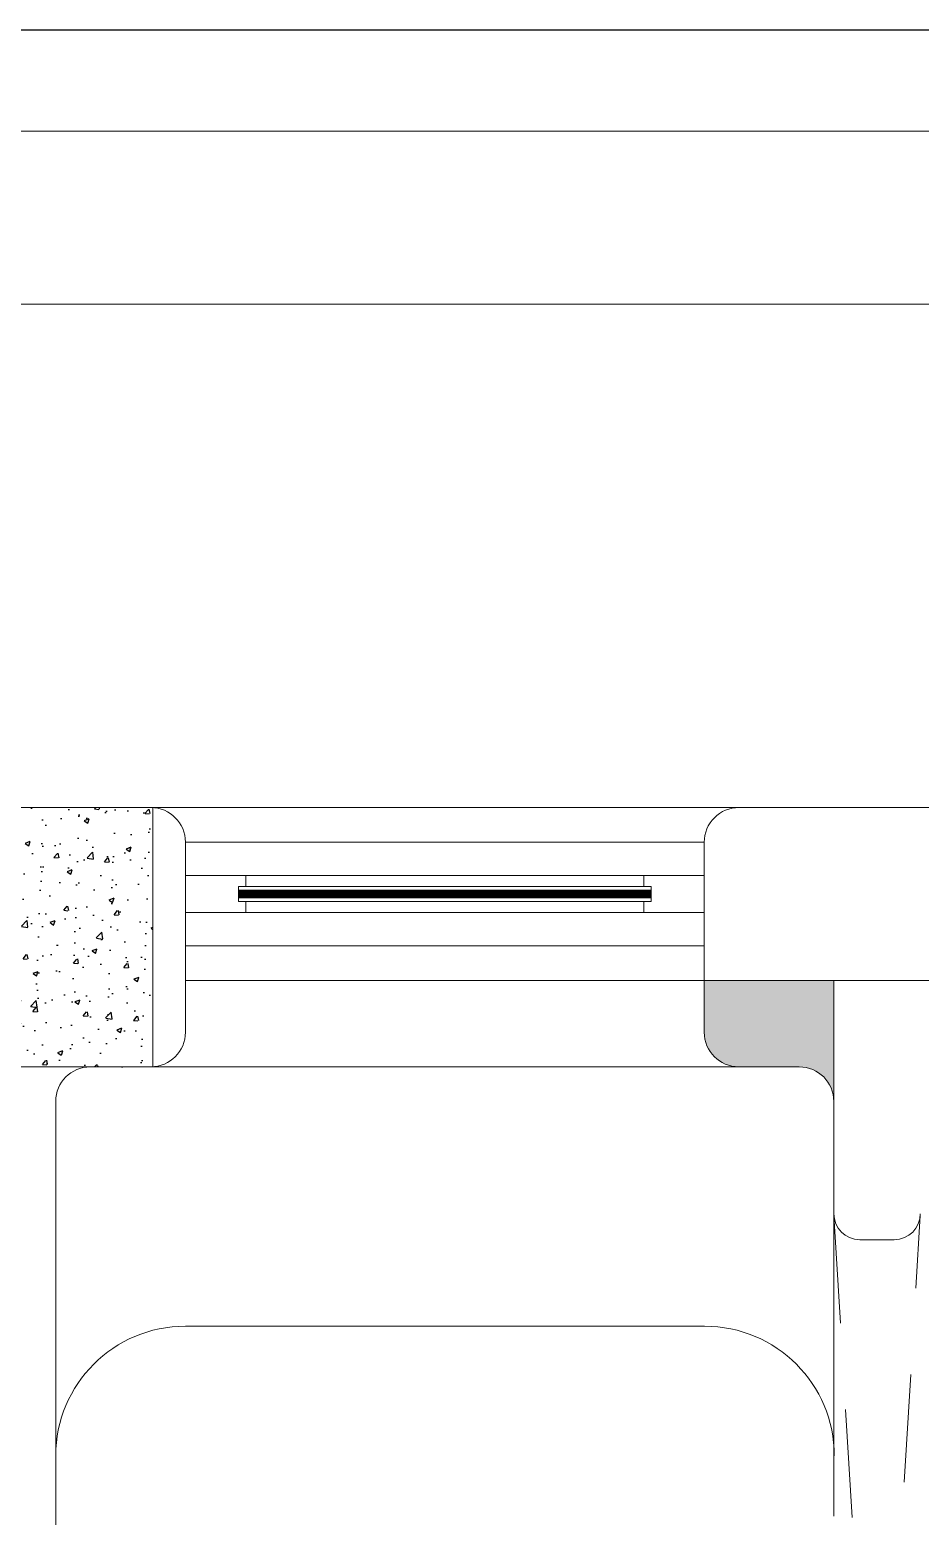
# Model space of a CAD drawing. Header units: metres. Extents: x -232 to 581, y 30 to 789.
# Drawn here: x 224.983 to 226.013, y 607.45 to 609.17 of the extents above; entities that cross this region are included whole.
import ezdxf

# ---------------------------------------------------------------- set-up
doc = ezdxf.new("R2010")
doc.units = ezdxf.units.M
doc.linetypes.add('DASHED', pattern=[0.75, 0.5, -0.25])
doc.linetypes.add('HIDDEN2', pattern=[0.1875, 0.125, -0.0625])
doc.layers.add('_electricos-Leyenda', color=7, linetype='Continuous')
doc.layers.add('HATCH', color=8, linetype='Continuous')
for name, color, linetype, lineweight in [('A-DOOR', 35, 'Continuous', 5), ('A-WALL', 250, 'Continuous', 20), ('baños', 140, 'Continuous', 0), ('Columnas', 7, 'Continuous', 18), ('muros bajitos', 252, 'Continuous', 5), ('piscina', 131, 'Continuous', 0), ('PROYECCION', 9, 'DASHED', 0)]:
    doc.layers.add(name, color=color, linetype=linetype, lineweight=lineweight)
doc.layers.add('RELLENO SECCION', color=8, linetype='Continuous', lineweight=0, transparency=0.4)
doc.layers.add('Techos 1', color=7, linetype='HIDDEN2', lineweight=9, true_color=0x42391a)
doc.styles.get("Standard").update_dxf_attribs({"font": 'arial.ttf'})

# ---------------------------------------------------------------- blocks, each defined once
blk = doc.blocks.new('A$C89702949')
at = {"layer": 'HATCH'}
h = blk.add_hatch(dxfattribs=at)
h.set_pattern_fill('AR-CONC', color=256, scale=0.00032)
h.set_pattern_definition([(50, (114.33107, 55.238796), (0.058299094, -0.005100507), [0.006096, -0.067056]), (355, (114.33107, 55.238796), (-0.011277895, 0.06113819), [0.0048768, -0.053644987]), (100.451445, (114.33593, 55.23837), (0.0470212, 0.05603768), [0.005180803, -0.056988878]), (46.1842, (114.33107, 55.25505), (0.086745293, -0.013453545), [0.009144, -0.100584]), (96.63556, (114.3383, 55.25393), (0.07596932, 0.07917636), [0.00777121, -0.085483395]), (351.18415, (114.33107, 55.25505), (0.07596932, 0.07917636), [0.00731519, -0.080467114]), (21, (114.3392, 55.25099), (0.048516605, -0.032724863), [0.006096, -0.067056]), (326, (114.3392, 55.25099), (0.01977665, 0.05894015), [0.0048768, -0.0536448]), (71.451445, (114.34324, 55.24826), (0.068293254, 0.026215286), [0.005180803, -0.05698878]), (37.5, (114.331071, 55.238796), (0.000988353, 0.0270576124), [0, -0.05299456, 0, -0.0544576, 0, -0.053848]), (7.5, (114.33107, 55.238796), (0.021382292, 0.032057784), [0, -0.03104896, 0, -0.05177536, 0, -0.0205232]), (327.5, (114.312946, 55.238796), (0.0433889905, -0.001833198), [0, -0.02032, 0, -0.0633984, 0, -0.0841248]), (317.5, (114.304818, 55.238796), (0.047401338, 0.008136477), [0, -0.026416, 0, -0.04210304, 0, -0.0597408])])
h.paths.add_polyline_path([(6.1623, 19.9891), (6.1623, 19.6891), (6.7623, 19.6891), (6.7623, 19.9891)])
at = {"layer": 'Columnas'}
blk.add_lwpolyline([(6.1623, 19.9891), (6.1623, 19.6891), (6.7623, 19.6891), (6.7623, 19.9891)], close=True, dxfattribs=at)
blk = doc.blocks.new('20.03.2026 LN 09 SEGUNDO NIVEL ARQ')
at = {"layer": 'RELLENO SECCION'}
h = blk.add_hatch(color=5, dxfattribs=at)
h.dxf.hatch_style = 1
h.paths.add_polyline_path([(82.8459, -42.6986), (82.696, -42.6986), (82.696, -42.7586, 0.414216), (82.736, -42.7986), (82.7759, -42.7986), (82.8059, -42.7986, -0.414206), (82.8459, -42.8386)])
at = {"layer": 'A-DOOR', "color": 5}
for p, q in [((82.056, -42.4986), (82.736, -42.4986)), ((82.096, -42.5386), (82.696, -42.5386)), ((82.096, -42.5771), (82.696, -42.5771)), ((82.6347, -42.5899), (82.1573, -42.5899)), ((82.1573, -42.5899), (82.1573, -42.6073)), ((82.6347, -42.5899), (82.6347, -42.6073)), ((82.696, -42.6201), (82.096, -42.6201)), ((82.6347, -42.6073), (82.1573, -42.6073)), ((82.096, -42.6586), (82.696, -42.6586)), ((82.096, -42.6986), (82.6959, -42.6986))]:
    blk.add_line(p, q, dxfattribs=at)
for points in [[(82.166, -42.5899), (82.166, -42.5771), (82.096, -42.5771), (82.096, -42.6201), (82.166, -42.6201), (82.166, -42.6073)], [(82.626, -42.5899), (82.626, -42.5771), (82.696, -42.5771), (82.696, -42.6201), (82.626, -42.6201), (82.626, -42.6073)]]:
    blk.add_lwpolyline(points, dxfattribs=at)
at = {"layer": 'A-WALL', "color": 5}
for p, q in [((81.4359, -42.4986), (82.056, -42.4986)), ((82.736, -42.4986), (83.006, -42.4986)), ((82.096, -42.5386), (82.096, -42.7586)), ((82.696, -42.5386), (82.696, -42.7586)), ((83.006, -42.6986), (82.696, -42.6986)), ((82.8459, -42.6986), (82.8459, -42.9686)), ((82.056, -42.7986), (81.9859, -42.7986)), ((81.9859, -42.7986), (82.056, -42.7986)), ((82.056, -42.7986), (82.7338, -42.7986)), ((82.7338, -42.7986), (82.7759, -42.7986)), ((82.736, -42.7986), (82.8059, -42.7986)), ((81.9459, -42.8386), (81.9459, -44.8586)), ((82.8759, -42.9986), (82.9159, -42.9986))]:
    blk.add_line(p, q, dxfattribs=at)
for centre, radius, start, end in [((82.056, -42.5386), 0.04, 0, 89.9998), ((82.736, -42.5386), 0.04, 89.999, 180), ((82.056, -42.7586), 0.04, 270, 0), ((82.736, -42.7586), 0.04, 180, 270), ((81.9859, -42.8386), 0.04, 90, 180), ((82.8059, -42.8386), 0.04, 0.0015, 90), ((82.8759, -42.9686), 0.03, 180, 270), ((82.9159, -42.9686), 0.03, 270, 0)]:
    blk.add_arc(centre, radius, start, end, dxfattribs=at)
at = {"layer": 'baños', "color": 5}
blk.add_line((82.0959, -43.0987), (82.6965, -43.0987), dxfattribs=at)
for centre, start, end in [((82.0959, -43.2487), 90, 180), ((82.6965, -43.2487), 0, 90)]:
    blk.add_arc(centre, 0.15, start, end, dxfattribs=at)
at = {"layer": 'muros bajitos', "color": 5}
for p, q in [((86.6044, -41.716), (79.3881, -41.716)), ((86.4044, -41.916), (79.5881, -41.916)), ((82.8459, -42.9686), (82.8459, -43.3187))]:
    blk.add_line(p, q, dxfattribs=at)
at = {"layer": 'piscina', "color": 5, "const_width": 0.01}
blk.add_lwpolyline([(82.1573, -42.5986), (82.6347, -42.5986)], dxfattribs=at)
at = {"layer": 'PROYECCION', "color": 5, "linetype": 'HIDDEN2'}
for p, q in [((82.846, -42.9705), (82.9459, -44.6269)), ((82.846, -44.6269), (82.9459, -42.9705))]:
    blk.add_line(p, q, dxfattribs=at)
at = {"layer": 'Techos 1', "color": 5}
blk.add_line((74.0959, -41.5986), (102.1459, -41.5986), dxfattribs=at)
at = {"color": 5}
blk.add_blockref('A$C89702949', (75.2959, -62.4877), dxfattribs=at)
at = {"layer": 'baños', "color": 5, "linetype": 'Continuous', "flags": 8}
for tag, p in [('MODELNUMBER', (83.7813, -42.9175, 0)), ('MATERIAL', (83.7813, -42.9176, 0)), ('PRODUCT', (83.7813, -42.9176, 0)), ('TRADENAME', (83.7813, -42.9176, 0)), ('MODELNUMBER', (84.956, -42.9175, 0)), ('TRADENAME', (84.956, -42.9176, 0)), ('MATERIAL', (84.956, -42.9176, 0)), ('PRODUCT', (84.956, -42.9176, 0))]:
    blk.add_attdef(tag, p, '', height=0.0000254, rotation=180.0001, dxfattribs=at)
at = {"layer": 'baños', "color": 5, "linetype": 'Continuous'}
for tag, p, rotation in [('TRADENAME', (85.8912, -56.9933), 180.0001), ('MODELNUMBER', (85.8912, -56.9934), 180.0001), ('MATERIAL', (85.8914, -56.9932), 180.0001), ('PRODUCT', (85.8914, -56.9933), 180.0001), ('MODELNUMBER', (86.6008, -56.9934), 179.9999), ('MATERIAL', (86.6008, -56.9932), 179.9999), ('PRODUCT', (86.6008, -56.9933), 179.9999), ('TRADENAME', (86.6008, -56.9933), 179.9999)]:
    blk.add_attdef(tag, p, '', height=0.0000254, rotation=rotation, dxfattribs=at)
blk = doc.blocks.new('TECHO ARQ 20.03')
at = {"layer": '_electricos-Leyenda', "color": 30, "true_color": 0xf8991e}
blk.add_line((223.3305, 123.7149), (251.3305, 123.7149), dxfattribs=at)

msp = doc.modelspace()

# ---------------------------------------------------------------- block references
at = {"color": 1}
for name, p in [('20.03.2026 LN 09 SEGUNDO NIVEL ARQ', (143.0668, 650.7691)), ('TECHO ARQ 20.03', (-6.1178, 485.4555))]:
    msp.add_blockref(name, p, dxfattribs=at)

doc.saveas('drawing.dxf')
